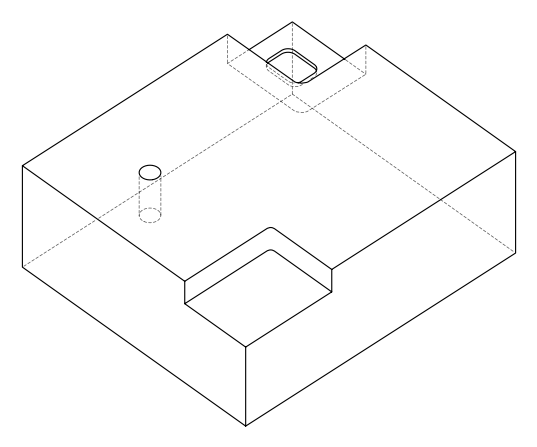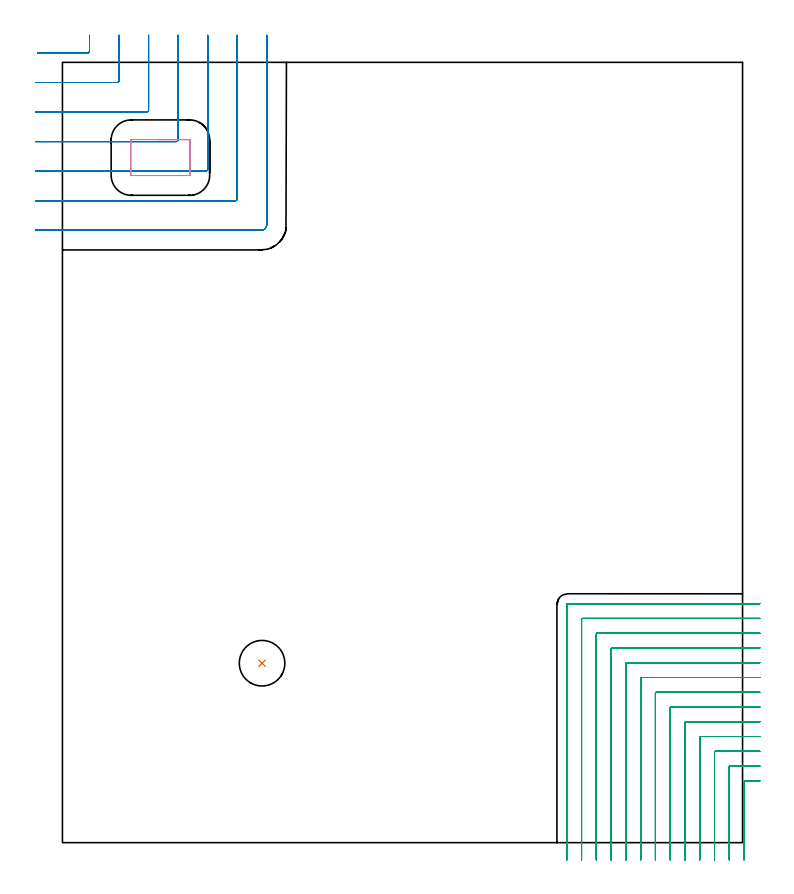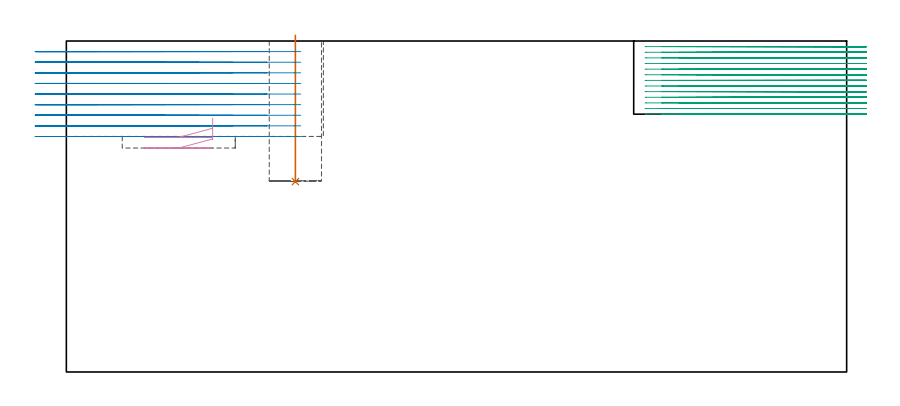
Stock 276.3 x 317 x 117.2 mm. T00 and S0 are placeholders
(PLAN: 4 operations, 3 tool changes, 56.5 min)
(1 INDEXABLE_INSERT_DRILL_BLIND_HOLE_FROM_SOLID | STEP1POCKET | NXT0302_008 | 0.21 min | 13314 mm3)
(2 MILL_CORNER_NOTCH_RECTANGULAR | CORNER_NOTCH_RECTANGULAR | NXT0201_012 | Follow Part, ap 4, ae 75% | 14.26 min | 233610 mm3)
(3 MILL_CORNER_NOTCH_RECTANGULAR_1 | CORNER_NOTCH_RECTANGULAR_1 | NXT0201_009 | Follow Part, ap 2, ae 75% | 41.5 min | 197343 mm3)
(4 MILL_RECTANGULAR_POCKET | POCKET_RECTANGULAR_STRAIGHT | NXT0201_012 | Follow Part, ap 4, ae 75% | 0.53 min | 4789 mm3)
(TOOL NXT0302_008 | Index. Insert Drill 18.5mm [880-D1850L25-05] | D18.5 PA176 FL93 Z2)
(TOOL NXT0201_012 | ENDMILL 16mm [2P460-1600-NA 1630] | D16 FL38 Z6)
(TOOL NXT0201_009 | ENDMILL 8mm [2P460-0800-NA 1630] | D8 FL26 Z6)
(OP 1 INDEXABLE_INSERT_DRILL_BLIND_HOLE_FROM_SOLID)
G17 G21 G94 G90
T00 M6
G54
G17 G0 G90 X81.1 Y72.9 S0 M3
G43 Z127.2 H1
G94 G81 G98 Z67.4 F250. R119.2
G80
M5
M2
(OP 2 MILL_CORNER_NOTCH_RECTANGULAR)
G17 G21 G94 G90
T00 M6
G54
G17 G0 G90 X-10.04 Y320.8 S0 M3
G43 Z127.2 H1
Z113.444
G94 G1 X-7.04 F250.
X10.205 F500.
G3 X11. Y321.595 R0.8
G1 Y325.
Y328. F250.
G0 Z127.2
X-11. Y308.8
Z113.444
G1 X-8.
X22.205 F500.
G3 X23. Y309.595 R0.8
G1 Y325.
Y328. F250.
G0 Z127.2
X-11. Y296.8
Z113.444
G1 X-8.
X34.205 F500.
G3 X35. Y297.595 R0.8
G1 Y325.
Y328. F250.
G0 Z127.2
X-11. Y284.8
Z113.444
G1 X-8.
X46.204 F500.
G3 X47. Y285.596 R0.8
G1 Y325.
Y328. F250.
G0 Z127.2
X-11. Y272.8
Z113.444
G1 X-8.
X58.204 F500.
G3 X59. Y273.596 R0.8
G1 Y325.
Y328. F250.
G0 Z127.2
X-11. Y260.8
Z113.444
G1 X-8.
X70.204 F500.
G3 X71. Y261.596 R0.8
G1 Y325.
Y328. F250.
G0 Z127.2
X-11. Y248.8
Z113.444
G1 X-8.
X80.7 F500.
G3 X83. Y251.1 R2.3
G1 Y325.
Y328. F250.
G0 Z127.2
X-10.04 Y320.8
Z109.689
G1 X-7.04
X10.205 F500.
G3 X11. Y321.595 R0.8
G1 Y325.
Y328. F250.
G0 Z127.2
X-11. Y308.8
Z109.689
G1 X-8.
X22.205 F500.
G3 X23. Y309.595 R0.8
G1 Y325.
Y328. F250.
G0 Z127.2
X-11. Y296.8
Z109.689
G1 X-8.
X34.205 F500.
G3 X35. Y297.595 R0.8
G1 Y325.
Y328. F250.
G0 Z127.2
X-11. Y284.8
Z109.689
G1 X-8.
X46.204 F500.
G3 X47. Y285.596 R0.8
G1 Y325.
Y328. F250.
G0 Z127.2
X-11. Y272.8
Z109.689
G1 X-8.
X58.204 F500.
G3 X59. Y273.596 R0.8
G1 Y325.
Y328. F250.
G0 Z127.2
X-11. Y260.8
Z109.689
G1 X-8.
X70.204 F500.
G3 X71. Y261.596 R0.8
G1 Y325.
Y328. F250.
G0 Z127.2
X-11. Y248.8
Z109.689
G1 X-8.
X80.7 F500.
G3 X83. Y251.1 R2.3
G1 Y325.
Y328. F250.
G0 Z127.2
X-10.04 Y320.8
Z105.933
G1 X-7.04
X10.205 F500.
G3 X11. Y321.595 R0.8
G1 Y325.
Y328. F250.
G0 Z127.2
X-11. Y308.8
Z105.933
G1 X-8.
X22.205 F500.
G3 X23. Y309.595 R0.8
G1 Y325.
Y328. F250.
G0 Z127.2
X-11. Y296.8
Z105.933
G1 X-8.
X34.205 F500.
G3 X35. Y297.595 R0.8
G1 Y325.
Y328. F250.
G0 Z127.2
X-11. Y284.8
Z105.933
G1 X-8.
X46.204 F500.
G3 X47. Y285.596 R0.8
G1 Y325.
Y328. F250.
G0 Z127.2
X-11. Y272.8
Z105.933
G1 X-8.
X58.204 F500.
G3 X59. Y273.596 R0.8
G1 Y325.
Y328. F250.
G0 Z127.2
X-11. Y260.8
Z105.933
G1 X-8.
X70.204 F500.
G3 X71. Y261.596 R0.8
G1 Y325.
Y328. F250.
G0 Z127.2
X-11. Y248.8
Z105.933
G1 X-8.
X80.7 F500.
G3 X83. Y251.1 R2.3
G1 Y325.
Y328. F250.
G0 Z127.2
X-10.04 Y320.8
Z102.178
G1 X-7.04
X10.205 F500.
G3 X11. Y321.595 R0.8
G1 Y325.
Y328. F250.
G0 Z127.2
X-11. Y308.8
Z102.178
G1 X-8.
X22.205 F500.
G3 X23. Y309.595 R0.8
G1 Y325.
Y328. F250.
G0 Z127.2
X-11. Y296.8
Z102.178
G1 X-8.
X34.205 F500.
G3 X35. Y297.595 R0.8
G1 Y325.
Y328. F250.
G0 Z127.2
X-11. Y284.8
Z102.178
G1 X-8.
X46.204 F500.
G3 X47. Y285.596 R0.8
G1 Y325.
Y328. F250.
G0 Z127.2
X-11. Y272.8
Z102.178
G1 X-8.
X58.204 F500.
G3 X59. Y273.596 R0.8
G1 Y325.
Y328. F250.
G0 Z127.2
X-11. Y260.8
Z102.178
G1 X-8.
X70.204 F500.
G3 X71. Y261.596 R0.8
G1 Y325.
Y328. F250.
G0 Z127.2
X-11. Y248.8
Z102.178
G1 X-8.
X80.7 F500.
G3 X83. Y251.1 R2.3
G1 Y325.
Y328. F250.
G0 Z127.2
X-10.04 Y320.8
Z98.422
G1 X-7.04
X10.205 F500.
G3 X11. Y321.595 R0.8
G1 Y325.
Y328. F250.
G0 Z127.2
X-11. Y308.8
Z98.422
G1 X-8.
X22.205 F500.
G3 X23. Y309.595 R0.8
G1 Y325.
Y328. F250.
G0 Z127.2
X-11. Y296.8
Z98.422
G1 X-8.
X34.205 F500.
G3 X35. Y297.595 R0.8
G1 Y325.
Y328. F250.
G0 Z127.2
X-11. Y284.8
Z98.422
G1 X-8.
X46.204 F500.
G3 X47. Y285.596 R0.8
G1 Y325.
Y328. F250.
G0 Z127.2
X-11. Y272.8
Z98.422
G1 X-8.
X58.204 F500.
G3 X59. Y273.596 R0.8
G1 Y325.
Y328. F250.
G0 Z127.2
X-11. Y260.8
Z98.422
G1 X-8.
X70.204 F500.
G3 X71. Y261.596 R0.8
G1 Y325.
Y328. F250.
G0 Z127.2
X-11. Y248.8
Z98.422
G1 X-8.
X80.7 F500.
G3 X83. Y251.1 R2.3
G1 Y325.
Y328. F250.
G0 Z127.2
X-10.04 Y320.8
Z94.667
G1 X-7.04
X10.205 F500.
G3 X11. Y321.595 R0.8
G1 Y325.
Y328. F250.
G0 Z127.2
X-11. Y308.8
Z94.667
G1 X-8.
X22.205 F500.
G3 X23. Y309.595 R0.8
G1 Y325.
Y328. F250.
G0 Z127.2
X-11. Y296.8
Z94.667
G1 X-8.
X34.205 F500.
G3 X35. Y297.595 R0.8
G1 Y325.
Y328. F250.
G0 Z127.2
X-11. Y284.8
Z94.667
G1 X-8.
X46.204 F500.
G3 X47. Y285.596 R0.8
G1 Y325.
Y328. F250.
G0 Z127.2
X-11. Y272.8
Z94.667
G1 X-8.
X58.204 F500.
G3 X59. Y273.596 R0.8
G1 Y325.
Y328. F250.
G0 Z127.2
X-11. Y260.8
Z94.667
G1 X-8.
X70.204 F500.
G3 X71. Y261.596 R0.8
G1 Y325.
Y328. F250.
G0 Z127.2
X-11. Y248.8
Z94.667
G1 X-8.
X80.7 F500.
G3 X83. Y251.1 R2.3
G1 Y325.
Y328. F250.
G0 Z127.2
X-10.04 Y320.8
Z90.911
G1 X-7.04
X10.205 F500.
G3 X11. Y321.595 R0.8
G1 Y325.
Y328. F250.
G0 Z127.2
X-11. Y308.8
Z90.911
G1 X-8.
X22.205 F500.
G3 X23. Y309.595 R0.8
G1 Y325.
Y328. F250.
G0 Z127.2
X-11. Y296.8
Z90.911
G1 X-8.
X34.205 F500.
G3 X35. Y297.595 R0.8
G1 Y325.
Y328. F250.
G0 Z127.2
X-11. Y284.8
Z90.911
G1 X-8.
X46.204 F500.
G3 X47. Y285.596 R0.8
G1 Y325.
Y328. F250.
G0 Z127.2
X-11. Y272.8
Z90.911
G1 X-8.
X58.204 F500.
G3 X59. Y273.596 R0.8
G1 Y325.
Y328. F250.
G0 Z127.2
X-11. Y260.8
Z90.911
G1 X-8.
X70.204 F500.
G3 X71. Y261.596 R0.8
G1 Y325.
Y328. F250.
G0 Z127.2
X-11. Y248.8
Z90.911
G1 X-8.
X80.7 F500.
G3 X83. Y251.1 R2.3
G1 Y325.
Y328. F250.
G0 Z127.2
X-10.04 Y320.8
Z87.156
G1 X-7.04
X10.205 F500.
G3 X11. Y321.595 R0.8
G1 Y325.
Y328. F250.
G0 Z127.2
X-11. Y308.8
Z87.156
G1 X-8.
X22.205 F500.
G3 X23. Y309.595 R0.8
G1 Y325.
Y328. F250.
G0 Z127.2
X-11. Y296.8
Z87.156
G1 X-8.
X34.205 F500.
G3 X35. Y297.595 R0.8
G1 Y325.
Y328. F250.
G0 Z127.2
X-11. Y284.8
Z87.156
G1 X-8.
X46.204 F500.
G3 X47. Y285.596 R0.8
G1 Y325.
Y328. F250.
G0 Z127.2
X-11. Y272.8
Z87.156
G1 X-8.
X58.204 F500.
G3 X59. Y273.596 R0.8
G1 Y325.
Y328. F250.
G0 Z127.2
X-11. Y260.8
Z87.156
G1 X-8.
X70.204 F500.
G3 X71. Y261.596 R0.8
G1 Y325.
Y328. F250.
G0 Z127.2
X-11. Y248.8
Z87.156
G1 X-8.
X80.7 F500.
G3 X83. Y251.1 R2.3
G1 Y325.
Y328. F250.
G0 Z127.2
X-10.04 Y320.8
Z83.4
G1 X-7.04
X10.205 F500.
G3 X11. Y321.595 R0.8
G1 Y325.
Y328. F250.
G0 Z127.2
X-11. Y308.8
Z83.4
G1 X-8.
X22.205 F500.
G3 X23. Y309.595 R0.8
G1 Y325.
Y328. F250.
G0 Z127.2
X-11. Y296.8
Z83.4
G1 X-8.
X34.205 F500.
G3 X35. Y297.595 R0.8
G1 Y325.
Y328. F250.
G0 Z127.2
X-11. Y284.8
Z83.4
G1 X-8.
X46.204 F500.
G3 X47. Y285.596 R0.8
G1 Y325.
Y328. F250.
G0 Z127.2
X-11. Y272.8
Z83.4
G1 X-8.
X58.204 F500.
G3 X59. Y273.596 R0.8
G1 Y325.
Y328. F250.
G0 Z127.2
X-11. Y260.8
Z83.4
G1 X-8.
X70.204 F500.
G3 X71. Y261.596 R0.8
G1 Y325.
Y328. F250.
G0 Z127.2
X-11. Y248.8
Z83.4
G1 X-8.
X80.7 F500.
G3 X83. Y251.1 R2.3
G1 Y325.
Y328. F250.
G0 Z127.2
M5
M2
(OP 3 MILL_CORNER_NOTCH_RECTANGULAR_1)
G17 G21 G94 G90
T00 M6
G54
G17 G0 G90 X283.3 Y25.1 S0 M3
G43 Z127.2 H1
Z115.208
G94 G1 X280.3 F250.
X277.295 F500.
G3 X276.9 Y24.705 R0.4
G1 Y-3.955
Y-6.955 F250.
G0 Z127.2
X283.3 Y31.1
Z115.208
G1 X280.3
X271.295 F500.
G3 X270.9 Y30.705 R0.4
G1 Y-4.
Y-7. F250.
G0 Z127.2
X283.3 Y37.1
Z115.208
G1 X280.3
X265.295 F500.
G3 X264.9 Y36.705 R0.4
G1 Y-4.
Y-7. F250.
G0 Z127.2
X283.3 Y43.1
Z115.208
G1 X280.3
X259.296 F500.
G3 X258.9 Y42.704 R0.4
G1 Y-4.
Y-7. F250.
G0 Z127.2
X283.3 Y49.1
Z115.208
G1 X280.3
X253.296 F500.
G3 X252.9 Y48.704 R0.4
G1 Y-4.
Y-7. F250.
G0 Z127.2
X283.3 Y55.1
Z115.208
G1 X280.3
X247.296 F500.
G3 X246.9 Y54.704 R0.4
G1 Y-4.
Y-7. F250.
G0 Z127.2
X283.3 Y61.1
Z115.208
G1 X280.3
X241.296 F500.
G3 X240.9 Y60.704 R0.4
G1 Y-4.
Y-7. F250.
G0 Z127.2
X283.3 Y67.1
Z115.208
G1 X280.3
X235.297 F500.
G3 X234.9 Y66.703 R0.4
G1 Y-4.
Y-7. F250.
G0 Z127.2
X283.3 Y73.1
Z115.208
G1 X280.3
X229.297 F500.
G3 X228.9 Y72.703 R0.4
G1 Y-4.
Y-7. F250.
G0 Z127.2
X283.3 Y79.1
Z115.208
G1 X280.3
X223.297 F500.
G3 X222.9 Y78.703 R0.4
G1 Y-4.
Y-7. F250.
G0 Z127.2
X283.3 Y85.1
Z115.208
G1 X280.3
X217.297 F500.
G3 X216.9 Y84.703 R0.4
G1 Y-4.
Y-7. F250.
G0 Z127.2
X283.3 Y91.1
Z115.208
G1 X280.3
X211.297 F500.
G3 X210.9 Y90.703 R0.4
G1 Y-4.
Y-7. F250.
G0 Z127.2
X283.3 Y97.1
Z115.208
G1 X280.3
X205.297 F500.
G3 X204.9 Y96.703 R0.4
G1 Y-4.
Y-7. F250.
G0 Z127.2
X283.3 Y25.1
Z113.215
G1 X280.3
X277.295 F500.
G3 X276.9 Y24.705 R0.4
G1 Y-3.955
Y-6.955 F250.
G0 Z127.2
X283.3 Y31.1
Z113.215
G1 X280.3
X271.295 F500.
G3 X270.9 Y30.705 R0.4
G1 Y-4.
Y-7. F250.
G0 Z127.2
X283.3 Y37.1
Z113.215
G1 X280.3
X265.295 F500.
G3 X264.9 Y36.705 R0.4
G1 Y-4.
Y-7. F250.
G0 Z127.2
X283.3 Y43.1
Z113.215
G1 X280.3
X259.296 F500.
G3 X258.9 Y42.704 R0.4
G1 Y-4.
Y-7. F250.
G0 Z127.2
X283.3 Y49.1
Z113.215
G1 X280.3
X253.296 F500.
G3 X252.9 Y48.704 R0.4
G1 Y-4.
Y-7. F250.
G0 Z127.2
X283.3 Y55.1
Z113.215
G1 X280.3
X247.296 F500.
G3 X246.9 Y54.704 R0.4
G1 Y-4.
Y-7. F250.
G0 Z127.2
X283.3 Y61.1
Z113.215
G1 X280.3
X241.296 F500.
G3 X240.9 Y60.704 R0.4
G1 Y-4.
Y-7. F250.
G0 Z127.2
X283.3 Y67.1
Z113.215
G1 X280.3
X235.297 F500.
G3 X234.9 Y66.703 R0.4
G1 Y-4.
Y-7. F250.
G0 Z127.2
X283.3 Y73.1
Z113.215
G1 X280.3
X229.297 F500.
G3 X228.9 Y72.703 R0.4
G1 Y-4.
Y-7. F250.
G0 Z127.2
X283.3 Y79.1
Z113.215
G1 X280.3
X223.297 F500.
G3 X222.9 Y78.703 R0.4
G1 Y-4.
Y-7. F250.
G0 Z127.2
X283.3 Y85.1
Z113.215
G1 X280.3
X217.297 F500.
G3 X216.9 Y84.703 R0.4
G1 Y-4.
Y-7. F250.
G0 Z127.2
X283.3 Y91.1
Z113.215
G1 X280.3
X211.297 F500.
G3 X210.9 Y90.703 R0.4
G1 Y-4.
Y-7. F250.
G0 Z127.2
X283.3 Y97.1
Z113.215
G1 X280.3
X205.297 F500.
G3 X204.9 Y96.703 R0.4
G1 Y-4.
Y-7. F250.
G0 Z127.2
X283.3 Y25.1
Z111.223
G1 X280.3
X277.295 F500.
G3 X276.9 Y24.705 R0.4
G1 Y-3.955
Y-6.955 F250.
G0 Z127.2
X283.3 Y31.1
Z111.223
G1 X280.3
X271.295 F500.
G3 X270.9 Y30.705 R0.4
G1 Y-4.
Y-7. F250.
G0 Z127.2
X283.3 Y37.1
Z111.223
G1 X280.3
X265.295 F500.
G3 X264.9 Y36.705 R0.4
G1 Y-4.
Y-7. F250.
G0 Z127.2
X283.3 Y43.1
Z111.223
G1 X280.3
X259.296 F500.
G3 X258.9 Y42.704 R0.4
G1 Y-4.
Y-7. F250.
G0 Z127.2
X283.3 Y49.1
Z111.223
G1 X280.3
X253.296 F500.
G3 X252.9 Y48.704 R0.4
G1 Y-4.
Y-7. F250.
G0 Z127.2
X283.3 Y55.1
Z111.223
G1 X280.3
X247.296 F500.
G3 X246.9 Y54.704 R0.4
G1 Y-4.
Y-7. F250.
G0 Z127.2
X283.3 Y61.1
Z111.223
G1 X280.3
X241.296 F500.
G3 X240.9 Y60.704 R0.4
G1 Y-4.
Y-7. F250.
G0 Z127.2
X283.3 Y67.1
Z111.223
G1 X280.3
X235.297 F500.
G3 X234.9 Y66.703 R0.4
G1 Y-4.
Y-7. F250.
G0 Z127.2
X283.3 Y73.1
Z111.223
G1 X280.3
X229.297 F500.
G3 X228.9 Y72.703 R0.4
G1 Y-4.
Y-7. F250.
G0 Z127.2
X283.3 Y79.1
Z111.223
G1 X280.3
X223.297 F500.
G3 X222.9 Y78.703 R0.4
G1 Y-4.
Y-7. F250.
G0 Z127.2
X283.3 Y85.1
Z111.223
G1 X280.3
X217.297 F500.
G3 X216.9 Y84.703 R0.4
G1 Y-4.
Y-7. F250.
G0 Z127.2
X283.3 Y91.1
Z111.223
G1 X280.3
X211.297 F500.
G3 X210.9 Y90.703 R0.4
G1 Y-4.
Y-7. F250.
G0 Z127.2
X283.3 Y97.1
Z111.223
G1 X280.3
X205.297 F500.
G3 X204.9 Y96.703 R0.4
G1 Y-4.
Y-7. F250.
G0 Z127.2
X283.3 Y25.1
Z109.231
G1 X280.3
X277.295 F500.
G3 X276.9 Y24.705 R0.4
G1 Y-3.955
Y-6.955 F250.
G0 Z127.2
X283.3 Y31.1
Z109.231
G1 X280.3
X271.295 F500.
G3 X270.9 Y30.705 R0.4
G1 Y-4.
Y-7. F250.
G0 Z127.2
X283.3 Y37.1
Z109.231
G1 X280.3
X265.295 F500.
G3 X264.9 Y36.705 R0.4
G1 Y-4.
Y-7. F250.
G0 Z127.2
X283.3 Y43.1
Z109.231
G1 X280.3
X259.296 F500.
G3 X258.9 Y42.704 R0.4
G1 Y-4.
Y-7. F250.
G0 Z127.2
X283.3 Y49.1
Z109.231
G1 X280.3
X253.296 F500.
G3 X252.9 Y48.704 R0.4
G1 Y-4.
Y-7. F250.
G0 Z127.2
X283.3 Y55.1
Z109.231
G1 X280.3
X247.296 F500.
G3 X246.9 Y54.704 R0.4
G1 Y-4.
Y-7. F250.
G0 Z127.2
X283.3 Y61.1
Z109.231
G1 X280.3
X241.296 F500.
G3 X240.9 Y60.704 R0.4
G1 Y-4.
Y-7. F250.
G0 Z127.2
X283.3 Y67.1
Z109.231
G1 X280.3
X235.297 F500.
G3 X234.9 Y66.703 R0.4
G1 Y-4.
Y-7. F250.
G0 Z127.2
X283.3 Y73.1
Z109.231
G1 X280.3
X229.297 F500.
G3 X228.9 Y72.703 R0.4
G1 Y-4.
Y-7. F250.
G0 Z127.2
X283.3 Y79.1
Z109.231
G1 X280.3
X223.297 F500.
G3 X222.9 Y78.703 R0.4
G1 Y-4.
Y-7. F250.
G0 Z127.2
X283.3 Y85.1
Z109.231
G1 X280.3
X217.297 F500.
G3 X216.9 Y84.703 R0.4
G1 Y-4.
Y-7. F250.
G0 Z127.2
X283.3 Y91.1
Z109.231
G1 X280.3
X211.297 F500.
G3 X210.9 Y90.703 R0.4
G1 Y-4.
Y-7. F250.
G0 Z127.2
X283.3 Y97.1
Z109.231
G1 X280.3
X205.297 F500.
G3 X204.9 Y96.703 R0.4
G1 Y-4.
Y-7. F250.
G0 Z127.2
X283.3 Y25.1
Z107.238
G1 X280.3
X277.295 F500.
G3 X276.9 Y24.705 R0.4
G1 Y-3.955
Y-6.955 F250.
G0 Z127.2
X283.3 Y31.1
Z107.238
G1 X280.3
X271.295 F500.
G3 X270.9 Y30.705 R0.4
G1 Y-4.
Y-7. F250.
G0 Z127.2
X283.3 Y37.1
Z107.238
G1 X280.3
X265.295 F500.
G3 X264.9 Y36.705 R0.4
G1 Y-4.
Y-7. F250.
G0 Z127.2
X283.3 Y43.1
Z107.238
G1 X280.3
X259.296 F500.
G3 X258.9 Y42.704 R0.4
G1 Y-4.
Y-7. F250.
G0 Z127.2
X283.3 Y49.1
Z107.238
G1 X280.3
X253.296 F500.
G3 X252.9 Y48.704 R0.4
G1 Y-4.
Y-7. F250.
G0 Z127.2
X283.3 Y55.1
Z107.238
G1 X280.3
X247.296 F500.
G3 X246.9 Y54.704 R0.4
G1 Y-4.
Y-7. F250.
G0 Z127.2
X283.3 Y61.1
Z107.238
G1 X280.3
X241.296 F500.
G3 X240.9 Y60.704 R0.4
G1 Y-4.
Y-7. F250.
G0 Z127.2
X283.3 Y67.1
Z107.238
G1 X280.3
X235.297 F500.
G3 X234.9 Y66.703 R0.4
G1 Y-4.
Y-7. F250.
G0 Z127.2
X283.3 Y73.1
Z107.238
G1 X280.3
X229.297 F500.
G3 X228.9 Y72.703 R0.4
G1 Y-4.
Y-7. F250.
G0 Z127.2
X283.3 Y79.1
Z107.238
G1 X280.3
X223.297 F500.
G3 X222.9 Y78.703 R0.4
G1 Y-4.
Y-7. F250.
G0 Z127.2
X283.3 Y85.1
Z107.238
G1 X280.3
X217.297 F500.
G3 X216.9 Y84.703 R0.4
G1 Y-4.
Y-7. F250.
G0 Z127.2
X283.3 Y91.1
Z107.238
G1 X280.3
X211.297 F500.
G3 X210.9 Y90.703 R0.4
G1 Y-4.
Y-7. F250.
G0 Z127.2
X283.3 Y97.1
Z107.238
G1 X280.3
X205.297 F500.
G3 X204.9 Y96.703 R0.4
G1 Y-4.
Y-7. F250.
G0 Z127.2
X283.3 Y25.1
Z105.246
G1 X280.3
X277.295 F500.
G3 X276.9 Y24.705 R0.4
G1 Y-3.955
Y-6.955 F250.
G0 Z127.2
X283.3 Y31.1
Z105.246
G1 X280.3
X271.295 F500.
G3 X270.9 Y30.705 R0.4
G1 Y-4.
Y-7. F250.
G0 Z127.2
X283.3 Y37.1
Z105.246
G1 X280.3
X265.295 F500.
G3 X264.9 Y36.705 R0.4
G1 Y-4.
Y-7. F250.
G0 Z127.2
X283.3 Y43.1
Z105.246
G1 X280.3
X259.296 F500.
G3 X258.9 Y42.704 R0.4
G1 Y-4.
Y-7. F250.
G0 Z127.2
X283.3 Y49.1
Z105.246
G1 X280.3
X253.296 F500.
G3 X252.9 Y48.704 R0.4
G1 Y-4.
Y-7. F250.
G0 Z127.2
X283.3 Y55.1
Z105.246
G1 X280.3
X247.296 F500.
G3 X246.9 Y54.704 R0.4
G1 Y-4.
Y-7. F250.
G0 Z127.2
X283.3 Y61.1
Z105.246
G1 X280.3
X241.296 F500.
G3 X240.9 Y60.704 R0.4
G1 Y-4.
Y-7. F250.
G0 Z127.2
X283.3 Y67.1
Z105.246
G1 X280.3
X235.297 F500.
G3 X234.9 Y66.703 R0.4
G1 Y-4.
Y-7. F250.
G0 Z127.2
X283.3 Y73.1
Z105.246
G1 X280.3
X229.297 F500.
G3 X228.9 Y72.703 R0.4
G1 Y-4.
Y-7. F250.
G0 Z127.2
X283.3 Y79.1
Z105.246
G1 X280.3
X223.297 F500.
G3 X222.9 Y78.703 R0.4
G1 Y-4.
Y-7. F250.
G0 Z127.2
X283.3 Y85.1
Z105.246
G1 X280.3
X217.297 F500.
G3 X216.9 Y84.703 R0.4
G1 Y-4.
Y-7. F250.
G0 Z127.2
X283.3 Y91.1
Z105.246
G1 X280.3
X211.297 F500.
G3 X210.9 Y90.703 R0.4
G1 Y-4.
Y-7. F250.
G0 Z127.2
X283.3 Y97.1
Z105.246
G1 X280.3
X205.297 F500.
G3 X204.9 Y96.703 R0.4
G1 Y-4.
Y-7. F250.
G0 Z127.2
X283.3 Y25.1
Z103.254
G1 X280.3
X277.295 F500.
G3 X276.9 Y24.705 R0.4
G1 Y-3.955
Y-6.955 F250.
G0 Z127.2
X283.3 Y31.1
Z103.254
G1 X280.3
X271.295 F500.
G3 X270.9 Y30.705 R0.4
G1 Y-4.
Y-7. F250.
G0 Z127.2
X283.3 Y37.1
Z103.254
G1 X280.3
X265.295 F500.
G3 X264.9 Y36.705 R0.4
G1 Y-4.
Y-7. F250.
G0 Z127.2
X283.3 Y43.1
Z103.254
G1 X280.3
X259.296 F500.
G3 X258.9 Y42.704 R0.4
G1 Y-4.
Y-7. F250.
G0 Z127.2
X283.3 Y49.1
Z103.254
G1 X280.3
X253.296 F500.
G3 X252.9 Y48.704 R0.4
G1 Y-4.
Y-7. F250.
G0 Z127.2
X283.3 Y55.1
Z103.254
G1 X280.3
X247.296 F500.
G3 X246.9 Y54.704 R0.4
G1 Y-4.
Y-7. F250.
G0 Z127.2
X283.3 Y61.1
Z103.254
G1 X280.3
X241.296 F500.
G3 X240.9 Y60.704 R0.4
G1 Y-4.
Y-7. F250.
G0 Z127.2
X283.3 Y67.1
Z103.254
G1 X280.3
X235.297 F500.
G3 X234.9 Y66.703 R0.4
G1 Y-4.
Y-7. F250.
G0 Z127.2
X283.3 Y73.1
Z103.254
G1 X280.3
X229.297 F500.
G3 X228.9 Y72.703 R0.4
G1 Y-4.
Y-7. F250.
G0 Z127.2
X283.3 Y79.1
Z103.254
G1 X280.3
X223.297 F500.
G3 X222.9 Y78.703 R0.4
G1 Y-4.
Y-7. F250.
G0 Z127.2
X283.3 Y85.1
Z103.254
G1 X280.3
X217.297 F500.
G3 X216.9 Y84.703 R0.4
G1 Y-4.
Y-7. F250.
G0 Z127.2
X283.3 Y91.1
Z103.254
G1 X280.3
X211.297 F500.
G3 X210.9 Y90.703 R0.4
G1 Y-4.
Y-7. F250.
G0 Z127.2
X283.3 Y97.1
Z103.254
G1 X280.3
X205.297 F500.
G3 X204.9 Y96.703 R0.4
G1 Y-4.
Y-7. F250.
G0 Z127.2
X283.3 Y25.1
Z101.262
G1 X280.3
X277.295 F500.
G3 X276.9 Y24.705 R0.4
G1 Y-3.955
Y-6.955 F250.
G0 Z127.2
X283.3 Y31.1
Z101.262
G1 X280.3
X271.295 F500.
G3 X270.9 Y30.705 R0.4
G1 Y-4.
Y-7. F250.
G0 Z127.2
X283.3 Y37.1
Z101.262
G1 X280.3
X265.295 F500.
G3 X264.9 Y36.705 R0.4
G1 Y-4.
Y-7. F250.
G0 Z127.2
X283.3 Y43.1
Z101.262
G1 X280.3
X259.296 F500.
G3 X258.9 Y42.704 R0.4
G1 Y-4.
Y-7. F250.
G0 Z127.2
X283.3 Y49.1
Z101.262
G1 X280.3
X253.296 F500.
G3 X252.9 Y48.704 R0.4
G1 Y-4.
Y-7. F250.
G0 Z127.2
X283.3 Y55.1
Z101.262
G1 X280.3
X247.296 F500.
G3 X246.9 Y54.704 R0.4
G1 Y-4.
Y-7. F250.
G0 Z127.2
X283.3 Y61.1
Z101.262
G1 X280.3
X241.296 F500.
G3 X240.9 Y60.704 R0.4
G1 Y-4.
Y-7. F250.
G0 Z127.2
X283.3 Y67.1
Z101.262
G1 X280.3
X235.297 F500.
G3 X234.9 Y66.703 R0.4
G1 Y-4.
Y-7. F250.
G0 Z127.2
X283.3 Y73.1
Z101.262
G1 X280.3
X229.297 F500.
G3 X228.9 Y72.703 R0.4
G1 Y-4.
Y-7. F250.
G0 Z127.2
X283.3 Y79.1
Z101.262
G1 X280.3
X223.297 F500.
G3 X222.9 Y78.703 R0.4
G1 Y-4.
Y-7. F250.
G0 Z127.2
X283.3 Y85.1
Z101.262
G1 X280.3
X217.297 F500.
G3 X216.9 Y84.703 R0.4
G1 Y-4.
Y-7. F250.
G0 Z127.2
X283.3 Y91.1
Z101.262
G1 X280.3
X211.297 F500.
G3 X210.9 Y90.703 R0.4
G1 Y-4.
Y-7. F250.
G0 Z127.2
X283.3 Y97.1
Z101.262
G1 X280.3
X205.297 F500.
G3 X204.9 Y96.703 R0.4
G1 Y-4.
Y-7. F250.
G0 Z127.2
X283.3 Y25.1
Z99.269
G1 X280.3
X277.295 F500.
G3 X276.9 Y24.705 R0.4
G1 Y-3.955
Y-6.955 F250.
G0 Z127.2
X283.3 Y31.1
Z99.269
G1 X280.3
X271.295 F500.
G3 X270.9 Y30.705 R0.4
G1 Y-4.
Y-7. F250.
G0 Z127.2
X283.3 Y37.1
Z99.269
G1 X280.3
X265.295 F500.
G3 X264.9 Y36.705 R0.4
G1 Y-4.
Y-7. F250.
G0 Z127.2
X283.3 Y43.1
Z99.269
G1 X280.3
X259.296 F500.
G3 X258.9 Y42.704 R0.4
G1 Y-4.
Y-7. F250.
G0 Z127.2
X283.3 Y49.1
Z99.269
G1 X280.3
X253.296 F500.
G3 X252.9 Y48.704 R0.4
G1 Y-4.
Y-7. F250.
G0 Z127.2
X283.3 Y55.1
Z99.269
G1 X280.3
X247.296 F500.
G3 X246.9 Y54.704 R0.4
G1 Y-4.
Y-7. F250.
G0 Z127.2
X283.3 Y61.1
Z99.269
G1 X280.3
X241.296 F500.
G3 X240.9 Y60.704 R0.4
G1 Y-4.
Y-7. F250.
G0 Z127.2
X283.3 Y67.1
Z99.269
G1 X280.3
X235.297 F500.
G3 X234.9 Y66.703 R0.4
G1 Y-4.
Y-7. F250.
G0 Z127.2
X283.3 Y73.1
Z99.269
G1 X280.3
X229.297 F500.
G3 X228.9 Y72.703 R0.4
G1 Y-4.
Y-7. F250.
G0 Z127.2
X283.3 Y79.1
Z99.269
G1 X280.3
X223.297 F500.
G3 X222.9 Y78.703 R0.4
G1 Y-4.
Y-7. F250.
G0 Z127.2
X283.3 Y85.1
Z99.269
G1 X280.3
X217.297 F500.
G3 X216.9 Y84.703 R0.4
G1 Y-4.
Y-7. F250.
G0 Z127.2
X283.3 Y91.1
Z99.269
G1 X280.3
X211.297 F500.
G3 X210.9 Y90.703 R0.4
G1 Y-4.
Y-7. F250.
G0 Z127.2
X283.3 Y97.1
Z99.269
G1 X280.3
X205.297 F500.
G3 X204.9 Y96.703 R0.4
G1 Y-4.
Y-7. F250.
G0 Z127.2
X283.3 Y25.1
Z97.277
G1 X280.3
X277.295 F500.
G3 X276.9 Y24.705 R0.4
G1 Y-3.955
Y-6.955 F250.
G0 Z127.2
X283.3 Y31.1
Z97.277
G1 X280.3
X271.295 F500.
G3 X270.9 Y30.705 R0.4
G1 Y-4.
Y-7. F250.
G0 Z127.2
X283.3 Y37.1
Z97.277
G1 X280.3
X265.295 F500.
G3 X264.9 Y36.705 R0.4
G1 Y-4.
Y-7. F250.
G0 Z127.2
X283.3 Y43.1
Z97.277
G1 X280.3
X259.296 F500.
G3 X258.9 Y42.704 R0.4
G1 Y-4.
Y-7. F250.
G0 Z127.2
X283.3 Y49.1
Z97.277
G1 X280.3
X253.296 F500.
G3 X252.9 Y48.704 R0.4
G1 Y-4.
Y-7. F250.
G0 Z127.2
X283.3 Y55.1
Z97.277
G1 X280.3
X247.296 F500.
G3 X246.9 Y54.704 R0.4
G1 Y-4.
Y-7. F250.
G0 Z127.2
X283.3 Y61.1
Z97.277
G1 X280.3
X241.296 F500.
G3 X240.9 Y60.704 R0.4
G1 Y-4.
Y-7. F250.
G0 Z127.2
X283.3 Y67.1
Z97.277
G1 X280.3
X235.297 F500.
G3 X234.9 Y66.703 R0.4
G1 Y-4.
Y-7. F250.
G0 Z127.2
X283.3 Y73.1
Z97.277
G1 X280.3
X229.297 F500.
G3 X228.9 Y72.703 R0.4
G1 Y-4.
Y-7. F250.
G0 Z127.2
X283.3 Y79.1
Z97.277
G1 X280.3
X223.297 F500.
G3 X222.9 Y78.703 R0.4
G1 Y-4.
Y-7. F250.
G0 Z127.2
X283.3 Y85.1
Z97.277
G1 X280.3
X217.297 F500.
G3 X216.9 Y84.703 R0.4
G1 Y-4.
Y-7. F250.
G0 Z127.2
X283.3 Y91.1
Z97.277
G1 X280.3
X211.297 F500.
G3 X210.9 Y90.703 R0.4
G1 Y-4.
Y-7. F250.
G0 Z127.2
X283.3 Y97.1
Z97.277
G1 X280.3
X205.297 F500.
G3 X204.9 Y96.703 R0.4
G1 Y-4.
Y-7. F250.
G0 Z127.2
X283.3 Y25.1
Z95.285
G1 X280.3
X277.295 F500.
G3 X276.9 Y24.705 R0.4
G1 Y-3.955
Y-6.955 F250.
G0 Z127.2
X283.3 Y31.1
Z95.285
G1 X280.3
X271.295 F500.
G3 X270.9 Y30.705 R0.4
G1 Y-4.
Y-7. F250.
G0 Z127.2
X283.3 Y37.1
Z95.285
G1 X280.3
X265.295 F500.
G3 X264.9 Y36.705 R0.4
G1 Y-4.
Y-7. F250.
G0 Z127.2
X283.3 Y43.1
Z95.285
G1 X280.3
X259.296 F500.
G3 X258.9 Y42.704 R0.4
G1 Y-4.
Y-7. F250.
G0 Z127.2
X283.3 Y49.1
Z95.285
G1 X280.3
X253.296 F500.
G3 X252.9 Y48.704 R0.4
G1 Y-4.
Y-7. F250.
G0 Z127.2
X283.3 Y55.1
Z95.285
G1 X280.3
X247.296 F500.
G3 X246.9 Y54.704 R0.4
G1 Y-4.
Y-7. F250.
G0 Z127.2
X283.3 Y61.1
Z95.285
G1 X280.3
X241.296 F500.
G3 X240.9 Y60.704 R0.4
G1 Y-4.
Y-7. F250.
G0 Z127.2
X283.3 Y67.1
Z95.285
G1 X280.3
X235.297 F500.
G3 X234.9 Y66.703 R0.4
G1 Y-4.
Y-7. F250.
G0 Z127.2
X283.3 Y73.1
Z95.285
G1 X280.3
X229.297 F500.
G3 X228.9 Y72.703 R0.4
G1 Y-4.
Y-7. F250.
G0 Z127.2
X283.3 Y79.1
Z95.285
G1 X280.3
X223.297 F500.
G3 X222.9 Y78.703 R0.4
G1 Y-4.
Y-7. F250.
G0 Z127.2
X283.3 Y85.1
Z95.285
G1 X280.3
X217.297 F500.
G3 X216.9 Y84.703 R0.4
G1 Y-4.
Y-7. F250.
G0 Z127.2
X283.3 Y91.1
Z95.285
G1 X280.3
X211.297 F500.
G3 X210.9 Y90.703 R0.4
G1 Y-4.
Y-7. F250.
G0 Z127.2
X283.3 Y97.1
Z95.285
G1 X280.3
X205.297 F500.
G3 X204.9 Y96.703 R0.4
G1 Y-4.
Y-7. F250.
G0 Z127.2
X283.3 Y25.1
Z93.292
G1 X280.3
X277.295 F500.
G3 X276.9 Y24.705 R0.4
G1 Y-3.955
Y-6.955 F250.
G0 Z127.2
X283.3 Y31.1
Z93.292
G1 X280.3
X271.295 F500.
G3 X270.9 Y30.705 R0.4
G1 Y-4.
Y-7. F250.
G0 Z127.2
X283.3 Y37.1
Z93.292
G1 X280.3
X265.295 F500.
G3 X264.9 Y36.705 R0.4
G1 Y-4.
Y-7. F250.
G0 Z127.2
X283.3 Y43.1
Z93.292
G1 X280.3
X259.296 F500.
G3 X258.9 Y42.704 R0.4
G1 Y-4.
Y-7. F250.
G0 Z127.2
X283.3 Y49.1
Z93.292
G1 X280.3
X253.296 F500.
G3 X252.9 Y48.704 R0.4
G1 Y-4.
Y-7. F250.
G0 Z127.2
X283.3 Y55.1
Z93.292
G1 X280.3
X247.296 F500.
G3 X246.9 Y54.704 R0.4
G1 Y-4.
Y-7. F250.
G0 Z127.2
X283.3 Y61.1
Z93.292
G1 X280.3
X241.296 F500.
G3 X240.9 Y60.704 R0.4
G1 Y-4.
Y-7. F250.
G0 Z127.2
X283.3 Y67.1
Z93.292
G1 X280.3
X235.297 F500.
G3 X234.9 Y66.703 R0.4
G1 Y-4.
Y-7. F250.
G0 Z127.2
X283.3 Y73.1
Z93.292
G1 X280.3
X229.297 F500.
G3 X228.9 Y72.703 R0.4
G1 Y-4.
Y-7. F250.
G0 Z127.2
X283.3 Y79.1
Z93.292
G1 X280.3
X223.297 F500.
G3 X222.9 Y78.703 R0.4
G1 Y-4.
Y-7. F250.
G0 Z127.2
X283.3 Y85.1
Z93.292
G1 X280.3
X217.297 F500.
G3 X216.9 Y84.703 R0.4
G1 Y-4.
Y-7. F250.
G0 Z127.2
X283.3 Y91.1
Z93.292
G1 X280.3
X211.297 F500.
G3 X210.9 Y90.703 R0.4
G1 Y-4.
Y-7. F250.
G0 Z127.2
X283.3 Y97.1
Z93.292
G1 X280.3
X205.297 F500.
G3 X204.9 Y96.703 R0.4
G1 Y-4.
Y-7. F250.
G0 Z127.2
X283.3 Y25.1
Z91.3
G1 X280.3
X277.295 F500.
G3 X276.9 Y24.705 R0.4
G1 Y-3.955
Y-6.955 F250.
G0 Z127.2
X283.3 Y31.1
Z91.3
G1 X280.3
X271.295 F500.
G3 X270.9 Y30.705 R0.4
G1 Y-4.
Y-7. F250.
G0 Z127.2
X283.3 Y37.1
Z91.3
G1 X280.3
X265.295 F500.
G3 X264.9 Y36.705 R0.4
G1 Y-4.
Y-7. F250.
G0 Z127.2
X283.3 Y43.1
Z91.3
G1 X280.3
X259.296 F500.
G3 X258.9 Y42.704 R0.4
G1 Y-4.
Y-7. F250.
G0 Z127.2
X283.3 Y49.1
Z91.3
G1 X280.3
X253.296 F500.
G3 X252.9 Y48.704 R0.4
G1 Y-4.
Y-7. F250.
G0 Z127.2
X283.3 Y55.1
Z91.3
G1 X280.3
X247.296 F500.
G3 X246.9 Y54.704 R0.4
G1 Y-4.
Y-7. F250.
G0 Z127.2
X283.3 Y61.1
Z91.3
G1 X280.3
X241.296 F500.
G3 X240.9 Y60.704 R0.4
G1 Y-4.
Y-7. F250.
G0 Z127.2
X283.3 Y67.1
Z91.3
G1 X280.3
X235.297 F500.
G3 X234.9 Y66.703 R0.4
G1 Y-4.
Y-7. F250.
G0 Z127.2
X283.3 Y73.1
Z91.3
G1 X280.3
X229.297 F500.
G3 X228.9 Y72.703 R0.4
G1 Y-4.
Y-7. F250.
G0 Z127.2
X283.3 Y79.1
Z91.3
G1 X280.3
X223.297 F500.
G3 X222.9 Y78.703 R0.4
G1 Y-4.
Y-7. F250.
G0 Z127.2
X283.3 Y85.1
Z91.3
G1 X280.3
X217.297 F500.
G3 X216.9 Y84.703 R0.4
G1 Y-4.
Y-7. F250.
G0 Z127.2
X283.3 Y91.1
Z91.3
G1 X280.3
X211.297 F500.
G3 X210.9 Y90.703 R0.4
G1 Y-4.
Y-7. F250.
G0 Z127.2
X283.3 Y97.1
Z91.3
G1 X280.3
X205.297 F500.
G3 X204.9 Y96.703 R0.4
G1 Y-4.
Y-7. F250.
G0 Z127.2
M5
M2
(OP 4 MILL_RECTANGULAR_POCKET)
G17 G21 G94 G90
T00 M6
G54
G17 G0 G90 X51.8 Y272.222 S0 M3
G43 Z127.2 H1
Z89.88
G94 G1 Y285.5 Z86.322 F250.
Y285.532 Z86.314
X51.774 Y285.574 Z86.3
X51.732 Y285.6 Z86.287
X51.7 Z86.279
X39.8 Z83.09
X27.9 F500.
X27.845 Y285.595
X27.805 Y285.555
X27.8 Y285.5
Y271.1
X27.805 Y271.045
X27.845 Y271.005
X27.9 Y271.
X51.7
X51.755 Y271.005
X51.795 Y271.045
X51.8 Y271.1
Y285.5
X51.795 Y285.555
X51.755 Y285.595
X51.7 Y285.6
X39.8
X38.8
G0 X51.8 Y272.222 Z86.09
G1 Y285.5 Z82.532 F250.
Y285.532 Z82.524
X51.774 Y285.574 Z82.51
X51.732 Y285.6 Z82.497
X51.7 Z82.489
X39.8 Z79.3
X27.9 F500.
X27.845 Y285.595
X27.805 Y285.555
X27.8 Y285.5
Y271.1
X27.805 Y271.045
X27.845 Y271.005
X27.9 Y271.
X51.7
X51.755 Y271.005
X51.795 Y271.045
X51.8 Y271.1
Y285.5
X51.795 Y285.555
X51.755 Y285.595
X51.7 Y285.6
X39.8
X38.8
G0 Z127.2
M5
M2
